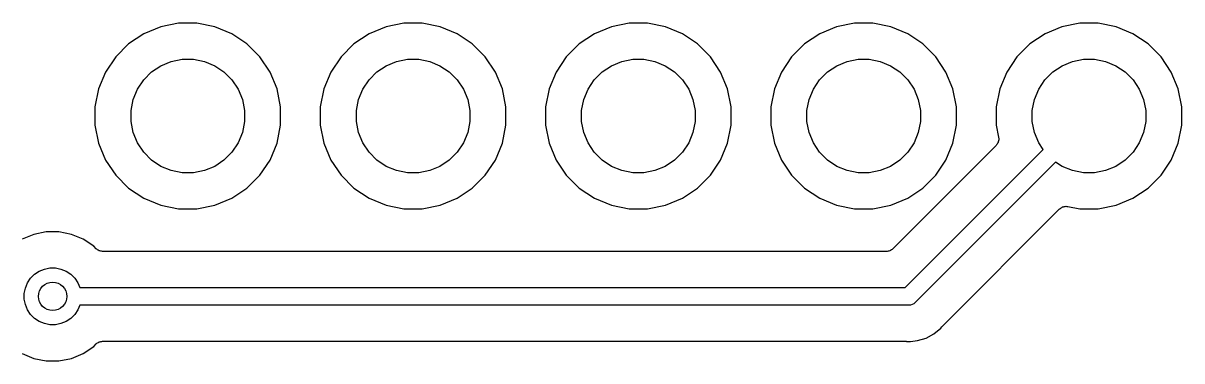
# Model space of a CAD drawing. Extents: x 20 to 116, y -135 to -20.
# Drawn here: x 80.56 to 96.89, y -43.65 to -38.89 of the extents above; entities that cross this region are included whole.
import ezdxf

# ---------------------------------------------------------------- set-up
doc = ezdxf.new("R2010")
doc.units = 0
doc.layers.add('BLACK', color=7, linetype='CONTINUOUS')

msp = doc.modelspace()

# ---------------------------------------------------------------- linework, layer by layer
at = {"layer": 'BLACK', "linetype": 'Continuous'}
for p, q in [((82.4985, -38.9423), (82.2604, -39.0409)), ((82.7512, -38.892), (82.4985, -38.9423)), ((83.0088, -38.892), (82.7512, -38.892)), ((83.2615, -38.9423), (83.0088, -38.892)), ((83.4996, -39.0409), (83.2615, -38.9423)), ((85.6735, -38.9423), (85.4354, -39.0409)), ((85.9262, -38.892), (85.6735, -38.9423)), ((86.1838, -38.892), (85.9262, -38.892)), ((86.4365, -38.9423), (86.1838, -38.892)), ((86.6746, -39.0409), (86.4365, -38.9423)), ((88.8485, -38.9423), (88.6104, -39.0409)), ((89.1012, -38.892), (88.8485, -38.9423)), ((89.3588, -38.892), (89.1012, -38.892)), ((89.6115, -38.9423), (89.3588, -38.892)), ((89.8496, -39.0409), (89.6115, -38.9423)), ((92.0235, -38.9423), (91.7854, -39.0409)), ((92.2762, -38.892), (92.0235, -38.9423)), ((92.5338, -38.892), (92.2762, -38.892)), ((92.7865, -38.9423), (92.5338, -38.892)), ((93.0246, -39.0409), (92.7865, -38.9423)), ((95.1985, -38.9423), (94.9604, -39.0409)), ((95.4512, -38.892), (95.1985, -38.9423)), ((95.7088, -38.892), (95.4512, -38.892)), ((95.9615, -38.9423), (95.7088, -38.892)), ((96.1996, -39.0409), (95.9615, -38.9423)), ((82.0462, -39.184), (81.864, -39.3662)), ((82.2604, -39.0409), (82.0462, -39.184)), ((83.7138, -39.184), (83.4996, -39.0409)), ((83.896, -39.3662), (83.7138, -39.184)), ((85.2212, -39.184), (85.039, -39.3662)), ((85.4354, -39.0409), (85.2212, -39.184)), ((86.8888, -39.184), (86.6746, -39.0409)), ((87.071, -39.3662), (86.8888, -39.184)), ((88.3962, -39.184), (88.214, -39.3662)), ((88.6104, -39.0409), (88.3962, -39.184)), ((90.0638, -39.184), (89.8496, -39.0409)), ((90.246, -39.3662), (90.0638, -39.184)), ((91.5712, -39.184), (91.389, -39.3662)), ((91.7854, -39.0409), (91.5712, -39.184)), ((93.2388, -39.184), (93.0246, -39.0409)), ((93.421, -39.3662), (93.2388, -39.184)), ((94.7462, -39.184), (94.564, -39.3662)), ((94.9604, -39.0409), (94.7462, -39.184)), ((96.4138, -39.184), (96.1996, -39.0409)), ((96.596, -39.3662), (96.4138, -39.184)), ((81.864, -39.3662), (81.7209, -39.5804)), ((82.37, -39.5786), (82.5011, -39.491)), ((82.5011, -39.491), (82.6466, -39.4307)), ((82.6466, -39.4307), (82.8012, -39.4)), ((82.8012, -39.4), (82.9588, -39.4)), ((82.9588, -39.4), (83.1134, -39.4307)), ((83.1134, -39.4307), (83.2589, -39.491)), ((83.2589, -39.491), (83.39, -39.5786)), ((84.0391, -39.5804), (83.896, -39.3662)), ((85.039, -39.3662), (84.8959, -39.5804)), ((85.545, -39.5786), (85.6761, -39.491)), ((85.6761, -39.491), (85.8216, -39.4307)), ((85.8216, -39.4307), (85.9762, -39.4)), ((85.9762, -39.4), (86.1338, -39.4)), ((86.1338, -39.4), (86.2884, -39.4307)), ((86.2884, -39.4307), (86.4339, -39.491)), ((86.4339, -39.491), (86.565, -39.5786)), ((87.2141, -39.5804), (87.071, -39.3662)), ((88.214, -39.3662), (88.0709, -39.5804)), ((88.72, -39.5786), (88.8511, -39.491)), ((88.8511, -39.491), (88.9966, -39.4307)), ((88.9966, -39.4307), (89.1512, -39.4)), ((89.1512, -39.4), (89.3088, -39.4)), ((89.3088, -39.4), (89.4634, -39.4307)), ((89.4634, -39.4307), (89.6089, -39.491)), ((89.6089, -39.491), (89.74, -39.5786)), ((90.3891, -39.5804), (90.246, -39.3662)), ((91.389, -39.3662), (91.2459, -39.5804)), ((91.895, -39.5786), (92.0261, -39.491)), ((92.0261, -39.491), (92.1716, -39.4307)), ((92.1716, -39.4307), (92.3262, -39.4)), ((92.3262, -39.4), (92.4838, -39.4)), ((92.4838, -39.4), (92.6384, -39.4307)), ((92.6384, -39.4307), (92.7839, -39.491)), ((92.7839, -39.491), (92.915, -39.5786)), ((93.5641, -39.5804), (93.421, -39.3662)), ((94.564, -39.3662), (94.4209, -39.5804)), ((95.07, -39.5786), (95.2011, -39.491)), ((95.2011, -39.491), (95.3466, -39.4307)), ((95.3466, -39.4307), (95.5012, -39.4)), ((95.5012, -39.4), (95.6588, -39.4)), ((95.6588, -39.4), (95.8134, -39.4307)), ((95.8134, -39.4307), (95.9589, -39.491)), ((95.9589, -39.491), (96.09, -39.5786)), ((96.7391, -39.5804), (96.596, -39.3662)), ((81.7209, -39.5804), (81.6223, -39.8185)), ((82.2586, -39.69), (82.37, -39.5786)), ((83.39, -39.5786), (83.5014, -39.69)), ((84.1377, -39.8185), (84.0391, -39.5804)), ((84.8959, -39.5804), (84.7973, -39.8185)), ((85.4336, -39.69), (85.545, -39.5786)), ((86.565, -39.5786), (86.6764, -39.69)), ((87.3127, -39.8185), (87.2141, -39.5804)), ((88.0709, -39.5804), (87.9723, -39.8185)), ((88.6086, -39.69), (88.72, -39.5786)), ((89.74, -39.5786), (89.8514, -39.69)), ((90.4877, -39.8185), (90.3891, -39.5804)), ((91.2459, -39.5804), (91.1473, -39.8185)), ((91.7836, -39.69), (91.895, -39.5786)), ((92.915, -39.5786), (93.0264, -39.69)), ((93.6627, -39.8185), (93.5641, -39.5804)), ((94.4209, -39.5804), (94.3223, -39.8185)), ((94.9586, -39.69), (95.07, -39.5786)), ((96.09, -39.5786), (96.2014, -39.69)), ((96.8377, -39.8185), (96.7391, -39.5804)), ((81.6223, -39.8185), (81.572, -40.0712)), ((82.1107, -39.9666), (82.171, -39.8211)), ((82.171, -39.8211), (82.2586, -39.69)), ((83.5014, -39.69), (83.589, -39.8211)), ((83.589, -39.8211), (83.6493, -39.9666)), ((84.188, -40.0712), (84.1377, -39.8185)), ((84.7973, -39.8185), (84.747, -40.0712)), ((85.2857, -39.9666), (85.346, -39.8211)), ((85.346, -39.8211), (85.4336, -39.69)), ((86.6764, -39.69), (86.764, -39.8211)), ((86.764, -39.8211), (86.8243, -39.9666)), ((87.363, -40.0712), (87.3127, -39.8185)), ((87.9723, -39.8185), (87.922, -40.0712)), ((88.4607, -39.9666), (88.521, -39.8211)), ((88.521, -39.8211), (88.6086, -39.69)), ((89.8514, -39.69), (89.939, -39.8211)), ((89.939, -39.8211), (89.9993, -39.9666)), ((90.538, -40.0712), (90.4877, -39.8185)), ((91.1473, -39.8185), (91.097, -40.0712)), ((91.6357, -39.9666), (91.696, -39.8211)), ((91.696, -39.8211), (91.7836, -39.69)), ((93.0264, -39.69), (93.114, -39.8211)), ((93.114, -39.8211), (93.1743, -39.9666)), ((93.713, -40.0712), (93.6627, -39.8185)), ((94.3223, -39.8185), (94.272, -40.0712)), ((94.8107, -39.9666), (94.871, -39.8211)), ((94.871, -39.8211), (94.9586, -39.69)), ((96.2014, -39.69), (96.289, -39.8211)), ((96.289, -39.8211), (96.3493, -39.9666)), ((96.888, -40.0712), (96.8377, -39.8185)), ((82.08, -40.1212), (82.1107, -39.9666)), ((83.6493, -39.9666), (83.68, -40.1212)), ((85.255, -40.1212), (85.2857, -39.9666)), ((86.8243, -39.9666), (86.855, -40.1212)), ((88.43, -40.1212), (88.4607, -39.9666)), ((89.9993, -39.9666), (90.03, -40.1212)), ((91.605, -40.1212), (91.6357, -39.9666)), ((93.1743, -39.9666), (93.205, -40.1212)), ((94.78, -40.1212), (94.8107, -39.9666)), ((96.3493, -39.9666), (96.38, -40.1212)), ((81.572, -40.0712), (81.572, -40.3288)), ((82.08, -40.2788), (82.08, -40.1212)), ((83.68, -40.1212), (83.68, -40.2788)), ((84.188, -40.3288), (84.188, -40.0712)), ((84.747, -40.0712), (84.747, -40.3288)), ((85.255, -40.2788), (85.255, -40.1212)), ((86.855, -40.1212), (86.855, -40.2788)), ((87.363, -40.3288), (87.363, -40.0712)), ((87.922, -40.0712), (87.922, -40.3288)), ((88.43, -40.2788), (88.43, -40.1212)), ((90.03, -40.1212), (90.03, -40.2788)), ((90.538, -40.3288), (90.538, -40.0712)), ((91.097, -40.0712), (91.097, -40.3288)), ((91.605, -40.2788), (91.605, -40.1212)), ((93.205, -40.1212), (93.205, -40.2788)), ((93.713, -40.3288), (93.713, -40.0712)), ((94.272, -40.0712), (94.272, -40.3288)), ((94.78, -40.2788), (94.78, -40.1212)), ((96.38, -40.1212), (96.38, -40.2788)), ((96.888, -40.3288), (96.888, -40.0712)), ((81.572, -40.3288), (81.6223, -40.5815)), ((82.1107, -40.4334), (82.08, -40.2788)), ((83.68, -40.2788), (83.6493, -40.4334)), ((84.1377, -40.5815), (84.188, -40.3288)), ((84.747, -40.3288), (84.7973, -40.5815)), ((85.2857, -40.4334), (85.255, -40.2788)), ((86.855, -40.2788), (86.8243, -40.4334)), ((87.3127, -40.5815), (87.363, -40.3288)), ((87.922, -40.3288), (87.9723, -40.5815)), ((88.4607, -40.4334), (88.43, -40.2788)), ((90.03, -40.2788), (89.9993, -40.4334)), ((90.4877, -40.5815), (90.538, -40.3288)), ((91.097, -40.3288), (91.1473, -40.5815)), ((91.6357, -40.4334), (91.605, -40.2788)), ((93.205, -40.2788), (93.1743, -40.4334)), ((93.6627, -40.5815), (93.713, -40.3288)), ((94.272, -40.3288), (94.3059, -40.4991)), ((94.8107, -40.4334), (94.78, -40.2788)), ((96.38, -40.2788), (96.3493, -40.4334)), ((96.8377, -40.5815), (96.888, -40.3288)), ((82.171, -40.5789), (82.1107, -40.4334)), ((83.6493, -40.4334), (83.589, -40.5789)), ((85.346, -40.5789), (85.2857, -40.4334)), ((86.8243, -40.4334), (86.764, -40.5789)), ((88.521, -40.5789), (88.4607, -40.4334)), ((89.9993, -40.4334), (89.939, -40.5789)), ((91.696, -40.5789), (91.6357, -40.4334)), ((93.1743, -40.4334), (93.114, -40.5789)), ((94.871, -40.5789), (94.8107, -40.4334)), ((96.3493, -40.4334), (96.289, -40.5789)), ((81.6223, -40.5815), (81.7209, -40.8196)), ((82.2586, -40.71), (82.171, -40.5789)), ((83.589, -40.5789), (83.5014, -40.71)), ((84.0391, -40.8196), (84.1377, -40.5815)), ((84.7973, -40.5815), (84.8959, -40.8196)), ((85.4336, -40.71), (85.346, -40.5789)), ((86.764, -40.5789), (86.6764, -40.71)), ((87.2141, -40.8196), (87.3127, -40.5815)), ((87.9723, -40.5815), (88.0709, -40.8196)), ((88.6086, -40.71), (88.521, -40.5789)), ((89.939, -40.5789), (89.8514, -40.71)), ((90.3891, -40.8196), (90.4877, -40.5815)), ((91.1473, -40.5815), (91.2459, -40.8196)), ((91.7836, -40.71), (91.696, -40.5789)), ((94.2711, -40.6137), (92.815, -42.0698)), ((93.114, -40.5789), (93.0264, -40.71)), ((93.5641, -40.8196), (93.6627, -40.5815)), ((94.2786, -40.6046), (94.2711, -40.6137)), ((94.2862, -40.5955), (94.2786, -40.6046)), ((94.2865, -40.595), (94.2862, -40.5955)), ((94.2868, -40.5945), (94.2865, -40.595)), ((94.2924, -40.5841), (94.2868, -40.5945)), ((94.2981, -40.5738), (94.2924, -40.5841)), ((94.2983, -40.5732), (94.2981, -40.5738)), ((94.2986, -40.5727), (94.2983, -40.5732)), ((94.302, -40.5614), (94.2986, -40.5727)), ((94.3056, -40.5502), (94.302, -40.5614)), ((94.3058, -40.549), (94.3056, -40.5496)), ((94.3056, -40.5496), (94.3056, -40.5502)), ((94.307, -40.5373), (94.3058, -40.549)), ((94.3059, -40.4991), (94.306, -40.4996)), ((94.306, -40.4996), (94.306, -40.4997)), ((94.306, -40.4997), (94.306, -40.4997)), ((94.306, -40.4997), (94.3062, -40.5008)), ((94.3062, -40.5008), (94.3072, -40.5127)), ((94.3083, -40.5255), (94.307, -40.5373)), ((94.3072, -40.5127), (94.3083, -40.5243)), ((94.3083, -40.5243), (94.3082, -40.5249)), ((94.3082, -40.5249), (94.3083, -40.5255)), ((94.9324, -40.6708), (94.871, -40.5789)), ((96.289, -40.5789), (96.2014, -40.71)), ((96.7391, -40.8196), (96.8377, -40.5815)), ((81.7209, -40.8196), (81.864, -41.0338)), ((82.37, -40.8214), (82.2586, -40.71)), ((83.5014, -40.71), (83.39, -40.8214)), ((83.896, -41.0338), (84.0391, -40.8196)), ((84.8959, -40.8196), (85.039, -41.0338)), ((85.545, -40.8214), (85.4336, -40.71)), ((86.6764, -40.71), (86.565, -40.8214)), ((87.071, -41.0338), (87.2141, -40.8196)), ((88.0709, -40.8196), (88.214, -41.0338)), ((88.72, -40.8214), (88.6086, -40.71)), ((89.8514, -40.71), (89.74, -40.8214)), ((90.246, -41.0338), (90.3891, -40.8196)), ((91.2459, -40.8196), (91.389, -41.0338)), ((91.895, -40.8214), (91.7836, -40.71)), ((93.0264, -40.71), (92.915, -40.8214)), ((92.9882, -42.615), (94.9324, -40.6708)), ((93.421, -41.0338), (93.5641, -40.8196)), ((96.2014, -40.71), (96.09, -40.8214)), ((96.596, -41.0338), (96.7391, -40.8196)), ((82.5011, -40.909), (82.37, -40.8214)), ((82.6466, -40.9693), (82.5011, -40.909)), ((82.8012, -41), (82.6466, -40.9693)), ((83.1134, -40.9693), (82.9588, -41)), ((83.2589, -40.909), (83.1134, -40.9693)), ((83.39, -40.8214), (83.2589, -40.909)), ((85.6761, -40.909), (85.545, -40.8214)), ((85.8216, -40.9693), (85.6761, -40.909)), ((85.9762, -41), (85.8216, -40.9693)), ((86.2884, -40.9693), (86.1338, -41)), ((86.4339, -40.909), (86.2884, -40.9693)), ((86.565, -40.8214), (86.4339, -40.909)), ((88.8511, -40.909), (88.72, -40.8214)), ((88.9966, -40.9693), (88.8511, -40.909)), ((89.1512, -41), (88.9966, -40.9693)), ((89.4634, -40.9693), (89.3088, -41)), ((89.6089, -40.909), (89.4634, -40.9693)), ((89.74, -40.8214), (89.6089, -40.909)), ((92.0261, -40.909), (91.895, -40.8214)), ((92.1716, -40.9693), (92.0261, -40.909)), ((92.3262, -41), (92.1716, -40.9693)), ((92.6384, -40.9693), (92.4838, -41)), ((92.7839, -40.909), (92.6384, -40.9693)), ((92.915, -40.8214), (92.7839, -40.909)), ((95.1092, -40.8476), (93.1327, -42.824)), ((95.2011, -40.909), (95.1092, -40.8476)), ((95.3466, -40.9693), (95.2011, -40.909)), ((95.5012, -41), (95.3466, -40.9693)), ((95.8134, -40.9693), (95.6588, -41)), ((95.9589, -40.909), (95.8134, -40.9693)), ((96.09, -40.8214), (95.9589, -40.909)), ((81.864, -41.0338), (82.0462, -41.216)), ((82.9588, -41), (82.8012, -41)), ((83.7138, -41.216), (83.896, -41.0338)), ((85.039, -41.0338), (85.2212, -41.216)), ((86.1338, -41), (85.9762, -41)), ((86.8888, -41.216), (87.071, -41.0338)), ((88.214, -41.0338), (88.3962, -41.216)), ((89.3088, -41), (89.1512, -41)), ((90.0638, -41.216), (90.246, -41.0338)), ((91.389, -41.0338), (91.5712, -41.216)), ((92.4838, -41), (92.3262, -41)), ((93.2388, -41.216), (93.421, -41.0338)), ((95.6588, -41), (95.5012, -41)), ((96.4138, -41.216), (96.596, -41.0338)), ((82.0462, -41.216), (82.2604, -41.3591)), ((83.4996, -41.3591), (83.7138, -41.216)), ((85.2212, -41.216), (85.4354, -41.3591)), ((86.6746, -41.3591), (86.8888, -41.216)), ((88.3962, -41.216), (88.6104, -41.3591)), ((89.8496, -41.3591), (90.0638, -41.216)), ((91.5712, -41.216), (91.7854, -41.3591)), ((93.0246, -41.3591), (93.2388, -41.216)), ((96.1996, -41.3591), (96.4138, -41.216)), ((82.2604, -41.3591), (82.4985, -41.4577)), ((82.4985, -41.4577), (82.7512, -41.508)), ((83.0088, -41.508), (83.2615, -41.4577)), ((83.2615, -41.4577), (83.4996, -41.3591)), ((85.4354, -41.3591), (85.6735, -41.4577)), ((85.6735, -41.4577), (85.9262, -41.508)), ((86.1838, -41.508), (86.4365, -41.4577)), ((86.4365, -41.4577), (86.6746, -41.3591)), ((88.6104, -41.3591), (88.8485, -41.4577)), ((88.8485, -41.4577), (89.1012, -41.508)), ((89.3588, -41.508), (89.6115, -41.4577)), ((89.6115, -41.4577), (89.8496, -41.3591)), ((91.7854, -41.3591), (92.0235, -41.4577)), ((92.0235, -41.4577), (92.2762, -41.508)), ((92.5338, -41.508), (92.7865, -41.4577)), ((92.7865, -41.4577), (93.0246, -41.3591)), ((95.2328, -41.4739), (95.2445, -41.4728)), ((95.2445, -41.4728), (95.2562, -41.4717)), ((95.2562, -41.4717), (95.2568, -41.4717)), ((95.2568, -41.4717), (95.2574, -41.4717)), ((95.2574, -41.4717), (95.2692, -41.473)), ((95.2692, -41.473), (95.2809, -41.4741)), ((95.7088, -41.508), (95.9615, -41.4577)), ((95.9615, -41.4577), (96.1996, -41.3591)), ((82.7512, -41.508), (83.0088, -41.508)), ((85.9262, -41.508), (86.1838, -41.508)), ((89.1012, -41.508), (89.3588, -41.508)), ((92.2762, -41.508), (92.5338, -41.508)), ((93.514, -43.1612), (95.1663, -41.5089)), ((95.1663, -41.5089), (95.1667, -41.5085)), ((95.1667, -41.5085), (95.1676, -41.5076)), ((95.1667, -41.5085), (95.1667, -41.5085)), ((95.1667, -41.5085), (95.1667, -41.5085)), ((95.1676, -41.5076), (95.1768, -41.5003)), ((95.1768, -41.5003), (95.1859, -41.4928)), ((95.1859, -41.4928), (95.1865, -41.4926)), ((95.1865, -41.4926), (95.1869, -41.4922)), ((95.1869, -41.4922), (95.1974, -41.4868)), ((95.1974, -41.4868), (95.2078, -41.4812)), ((95.2078, -41.4812), (95.2084, -41.481)), ((95.2084, -41.481), (95.209, -41.4808)), ((95.209, -41.4808), (95.2202, -41.4775)), ((95.2202, -41.4775), (95.2316, -41.4741)), ((95.2316, -41.4741), (95.2322, -41.474)), ((95.2322, -41.474), (95.2328, -41.4739)), ((95.2809, -41.4741), (95.4512, -41.508)), ((95.4512, -41.508), (95.7088, -41.508)), ((80.7101, -41.8669), (80.5449, -41.9353)), ((80.8856, -41.832), (80.7101, -41.8669)), ((81.0644, -41.832), (80.8856, -41.832)), ((81.2399, -41.8669), (81.0644, -41.832)), ((81.4051, -41.9353), (81.2399, -41.8669)), ((81.5538, -42.0347), (81.4051, -41.9353)), ((81.5889, -42.0698), (81.5538, -42.0347)), ((81.598, -42.0772), (81.5889, -42.0698)), ((81.607, -42.0848), (81.598, -42.0772)), ((81.6075, -42.0851), (81.607, -42.0848)), ((81.6081, -42.0855), (81.6075, -42.0851)), ((81.6184, -42.0911), (81.6081, -42.0855)), ((81.6287, -42.0967), (81.6184, -42.0911)), ((81.6293, -42.0969), (81.6287, -42.0967)), ((81.6299, -42.0972), (81.6293, -42.0969)), ((81.6411, -42.1007), (81.6299, -42.0972)), ((81.6523, -42.1042), (81.6411, -42.1007)), ((81.653, -42.1043), (81.6523, -42.1042)), ((81.6536, -42.1045), (81.653, -42.1043)), ((81.6652, -42.1057), (81.6536, -42.1045)), ((81.6769, -42.107), (81.6652, -42.1057)), ((81.6782, -42.107), (81.6769, -42.107)), ((81.6783, -42.107), (81.6782, -42.107)), ((81.6787, -42.107), (81.6783, -42.107)), ((81.6783, -42.107), (81.6783, -42.107)), ((92.7252, -42.107), (81.6787, -42.107)), ((92.7369, -42.1059), (92.7252, -42.107)), ((92.7486, -42.1048), (92.7369, -42.1059)), ((92.7492, -42.1046), (92.7486, -42.1048)), ((92.7499, -42.1046), (92.7492, -42.1046)), ((92.7611, -42.1012), (92.7499, -42.1046)), ((92.7724, -42.0979), (92.7611, -42.1012)), ((92.773, -42.0976), (92.7724, -42.0979)), ((92.7736, -42.0974), (92.773, -42.0976)), ((92.784, -42.0919), (92.7736, -42.0974)), ((92.7944, -42.0865), (92.784, -42.0919)), ((92.7949, -42.0861), (92.7944, -42.0865)), ((92.7955, -42.0858), (92.7949, -42.0861)), ((92.8046, -42.0784), (92.7955, -42.0858)), ((92.8137, -42.071), (92.8046, -42.0784)), ((92.8147, -42.0701), (92.8137, -42.071)), ((92.815, -42.0698), (92.8147, -42.0701)), ((92.8147, -42.0701), (92.8147, -42.0701)), ((92.8147, -42.0701), (92.8147, -42.0701)), ((80.6643, -42.485), (80.72, -42.4293)), ((80.72, -42.4293), (80.7855, -42.3855)), ((80.7855, -42.3855), (80.8583, -42.3554)), ((80.8583, -42.3554), (80.9356, -42.34)), ((80.9356, -42.34), (81.0144, -42.34)), ((81.0144, -42.34), (81.0917, -42.3554)), ((81.0917, -42.3554), (81.1645, -42.3855)), ((81.1645, -42.3855), (81.23, -42.4293)), ((81.23, -42.4293), (81.2857, -42.485)), ((80.5904, -42.6233), (80.6205, -42.5505)), ((80.6205, -42.5505), (80.6643, -42.485)), ((81.2857, -42.485), (81.3295, -42.5505)), ((81.3295, -42.5505), (81.3562, -42.615)), ((81.3562, -42.615), (92.9882, -42.615)), ((80.575, -42.7006), (80.5904, -42.6233)), ((80.575, -42.7794), (80.575, -42.7006)), ((80.5904, -42.8567), (80.575, -42.7794)), ((80.6205, -42.9295), (80.5904, -42.8567)), ((80.6643, -42.995), (80.6205, -42.9295)), ((81.3295, -42.9295), (81.2857, -42.995)), ((81.3562, -42.865), (81.3295, -42.9295)), ((93.0339, -42.865), (81.3562, -42.865)), ((93.04, -42.8656), (93.0339, -42.865)), ((93.0461, -42.865), (93.04, -42.8656)), ((93.0645, -42.8632), (93.0461, -42.865)), ((93.0461, -42.865), (93.0461, -42.865)), ((93.0881, -42.856), (93.0645, -42.8632)), ((93.1098, -42.8444), (93.0881, -42.856)), ((93.1288, -42.8288), (93.1098, -42.8444)), ((93.1327, -42.824), (93.1288, -42.8288)), ((80.72, -43.0507), (80.6643, -42.995)), ((80.7855, -43.0945), (80.72, -43.0507)), ((80.8583, -43.1246), (80.7855, -43.0945)), ((81.1645, -43.0945), (81.0917, -43.1246)), ((81.23, -43.0507), (81.1645, -43.0945)), ((81.2857, -42.995), (81.23, -43.0507)), ((80.9356, -43.14), (80.8583, -43.1246)), ((81.0144, -43.14), (80.9356, -43.14)), ((81.0917, -43.1246), (81.0144, -43.14)), ((93.2834, -43.3276), (93.3934, -43.2689)), ((93.3934, -43.2689), (93.4898, -43.1898)), ((93.4898, -43.1898), (93.5056, -43.1704)), ((93.5056, -43.1704), (93.5068, -43.1691)), ((93.5068, -43.1691), (93.5106, -43.1653)), ((93.5106, -43.1653), (93.514, -43.1612)), ((81.5538, -43.4453), (81.5889, -43.4102)), ((81.5889, -43.4102), (81.5892, -43.4099)), ((81.5892, -43.4099), (81.5902, -43.409)), ((81.5892, -43.4099), (81.5892, -43.4099)), ((81.5892, -43.4099), (81.5892, -43.4099)), ((81.5902, -43.409), (81.5994, -43.4016)), ((81.5994, -43.4016), (81.6084, -43.3942)), ((81.6084, -43.3942), (81.609, -43.3939)), ((81.609, -43.3939), (81.6095, -43.3935)), ((81.6095, -43.3935), (81.62, -43.3881)), ((81.62, -43.3881), (81.6303, -43.3826)), ((81.6303, -43.3826), (81.631, -43.3824)), ((81.631, -43.3824), (81.6315, -43.3821)), ((81.6315, -43.3821), (81.6428, -43.3788)), ((81.6428, -43.3788), (81.654, -43.3754)), ((81.654, -43.3754), (81.6547, -43.3754)), ((81.6547, -43.3754), (81.6553, -43.3752)), ((81.6553, -43.3752), (81.667, -43.3741)), ((81.667, -43.3741), (81.6787, -43.373)), ((81.6787, -43.373), (93.0027, -43.373)), ((93.0027, -43.373), (93.0045, -43.373)), ((93.0045, -43.373), (93.0098, -43.3736)), ((93.0098, -43.3736), (93.0151, -43.3736)), ((93.0151, -43.3736), (93.04, -43.3761)), ((93.04, -43.3761), (93.0649, -43.3736)), ((93.0649, -43.3736), (93.065, -43.3736)), ((93.065, -43.3736), (93.1641, -43.3638)), ((93.1641, -43.3638), (93.2834, -43.3276)), ((80.5449, -43.5447), (80.7101, -43.6131)), ((81.2399, -43.6131), (81.4051, -43.5447)), ((81.4051, -43.5447), (81.5538, -43.4453)), ((80.7101, -43.6131), (80.8856, -43.648)), ((80.8856, -43.648), (81.0644, -43.648)), ((81.0644, -43.648), (81.2399, -43.6131))]:
    msp.add_line(p, q, dxfattribs=at)
at = {"layer": 'BLACK'}
msp.add_circle((80.975, -42.74), 0.2, dxfattribs=at)

doc.saveas('drawing.dxf')
